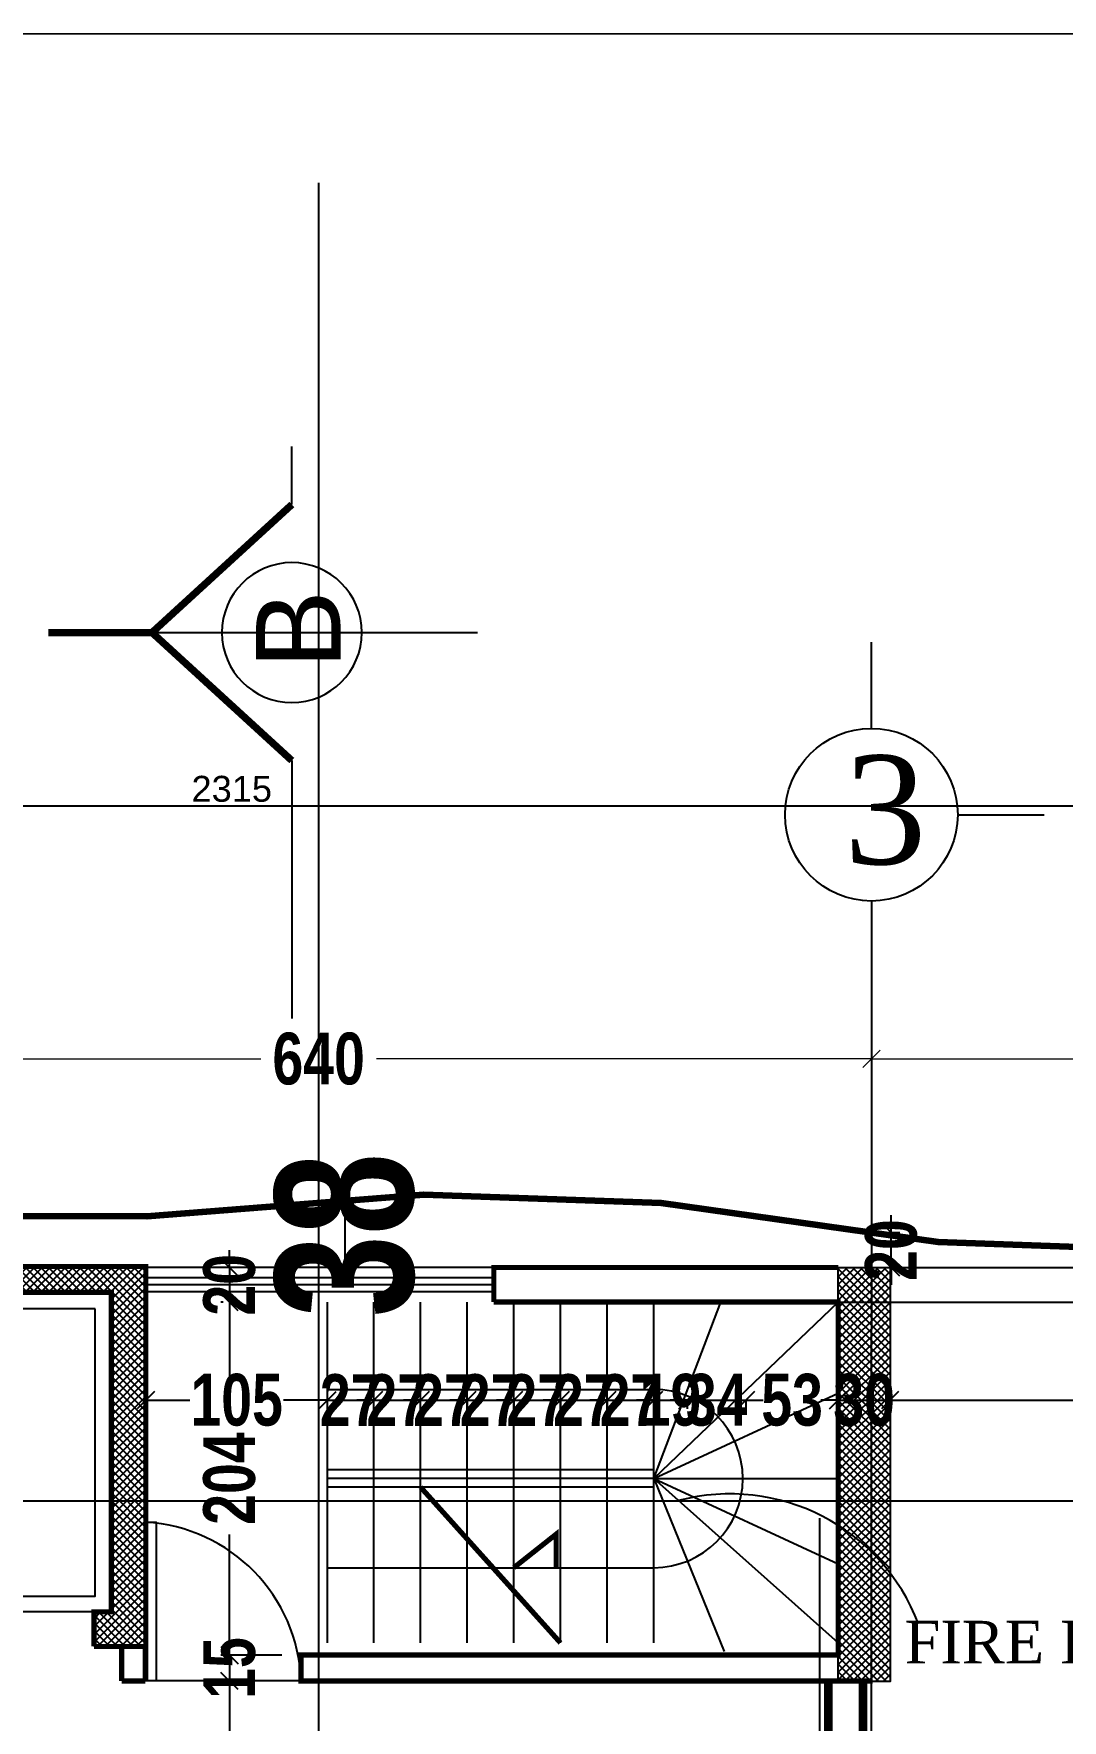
# Model space of a CAD drawing. Extents: x 285329 to 658348, y -83126 to -16980.
# Drawn here: x 328074 to 328670, y -39585 to -38609 of the extents above; entities that cross this region are included whole.
import ezdxf

# ---------------------------------------------------------------- set-up
doc = ezdxf.new("R2010")
doc.units = 0
doc.layers.get('0').update_dxf_attribs({"linetype": 'CONTINUOUS'})
doc.layers.get('DEFPOINTS').update_dxf_attribs({"color": 9, "linetype": 'CONTINUOUS'})
for name, color, linetype in [('AXIS', 1, 'CONTINUOUS'), ('COLUMN', 5, 'CONTINUOUS'), ('DIM', 3, 'CONTINUOUS'), ('FURNITURE', 4, 'CONTINUOUS'), ('HATCH', 8, 'CONTINUOUS'), ('TEXT', 3, 'CONTINUOUS'), ('WALL', 7, 'CONTINUOUS'), ('WALL1', 2, 'CONTINUOUS')]:
    doc.layers.add(name, color=color, linetype=linetype)
doc.layers.add('excavation border', color=5, linetype='CONTINUOUS', lineweight=30)
doc.layers.add('VIS', color=8, linetype='CONTINUOUS', lineweight=18)
doc.styles.add('CITYBLUEPRINT', font='cityb___.ttf', dxfattribs={"width": 0.8})
doc.styles.get("Standard").update_dxf_attribs({"font": 'sanss___.ttf', "height": 15})
doc.styles.add('style2', font='romantic.ttf', dxfattribs={"height": 50})
doc.dimstyles.new('50', dxfattribs={"dimtxt": 30, "dimasz": 10, "dimexe": 5, "dimexo": 6, "dimgap": 5, "dimtad": 0, "dimdec": 0, "dimdsep": 46, "dimtxsty": 'CITYBLUEPRINT', "dimblk1": 'OBLIQUE', "dimblk2": 'OBLIQUE', "dimsah": 1, "dimcen": 0.05, "dimdle": 0.03, "dimclre": 22, "dimclrt": 7, "dimadec": 0, "dimazin": 0, "dimtfac": 1, "dimtdec": 0, "dimtix": 1, "dimtmove": 0, "dimatfit": 3, "dimldrblk": 'OBLIQUE', "dimfxl": 1, "dimtolj": 1, "dimtzin": 0, "dimarcsym": 0})
doc.dimstyles.new('STANDARD$0', dxfattribs={"dimscale": 0, "dimtxt": 50, "dimasz": 8, "dimexe": 15, "dimexo": 0.0625, "dimgap": 2, "dimtad": 1, "dimdec": 0, "dimzin": 0, "dimdsep": 46, "dimtxsty": 'Standard', "dimblk1": 'ARCHTICK', "dimblk2": 'ARCHTICK', "dimsah": 1, "dimcen": 0.09, "dimdle": 15, "dimclrd": 3, "dimclre": 3, "dimclrt": 3, "dimazin": 0, "dimtfac": 1, "dimtdec": 0, "dimtofl": 0, "dimtmove": 1, "dimatfit": 3, "dimldrblk": 'ARCHTICK', "dimfxl": 1.0455, "dimfxlon": 1, "dimtolj": 1, "dimtzin": 0, "dimarcsym": 0})

# ---------------------------------------------------------------- blocks, each defined once
blk = doc.blocks.new('ST')
at = {"layer": 'WALL', "linetype": 'Continuous'}
for p, q in [((289093.86, -12839.65), (289282.86, -12839.65)), ((289093.86, -12942.85), (289282.86, -12942.85))]:
    blk.add_line(p, q, dxfattribs=at)
at = {"layer": 'WALL', "linetype": 'Continuous', "const_width": 3}
for points in [[(289147.86, -12896.25), (289228.86, -12986.4)], [(289201.86, -12942.85), (289226.39, -12923.44), (289226.39, -12942.85)]]:
    blk.add_lwpolyline(points, dxfattribs=at)
at = {"layer": 'WALL', "linetype": 'Continuous'}
blk.add_arc((289282.86, -12891.25), 51.6, 270, 90, dxfattribs=at)
blk = doc.blocks.new('sec')
at = {"layer": 'WALL'}
for p, q in [((0, 105.9), (0, 319.4)), ((0, 105.9), (-115.7, 0)), ((-115.7, 0), (153.7, 0)), ((0, -105.9), (0, -153.8))]:
    blk.add_line(p, q, dxfattribs=at)
at = {"layer": 'WALL', "const_width": 6}
for points in [[(0, 105.9), (-115.7, 0), (-201.5, 0)], [(0, -105.9), (-115.7, 0)]]:
    blk.add_lwpolyline(points, dxfattribs=at)
at = {"layer": 'WALL'}
blk.add_circle((0, 0), 57.9, dxfattribs=at)
blk = doc.blocks.new('_Oblique')
at = {"color": 0, "lineweight": -2}
blk.add_line((-0.5, -0.5), (0.5, 0.5), dxfattribs=at)
blk = doc.blocks.new('*D2203')
at = {"layer": 'DEFPOINTS', "color": 0, "linetype": 'Continuous', "lineweight": 5, "transparency": 16777216}
for p in [(328671.29, -10833.2), (328671.29, -10833.2), (328030.97, -10845.64)]:
    blk.add_point(p, dxfattribs=at)
at = {"layer": 'VIS', "color": 22, "linetype": 'Continuous', "lineweight": -2, "transparency": 16777216}
for p, q in [((328030.97, -10839.64), (328030.97, -10828.2)), ((328671.29, -10827.2), (328671.29, -10828.2))]:
    blk.add_line(p, q, dxfattribs=at)
at = {"layer": 'VIS', "color": 24, "linetype": 'Continuous', "lineweight": -2, "transparency": 16777216}
for p, q in [((328030.94, -10833.2), (328317.63, -10833.2)), ((328671.32, -10833.2), (328384.62, -10833.2))]:
    blk.add_line(p, q, dxfattribs=at)
at = {"layer": 'VIS', "color": 24, "linetype": 'Continuous', "lineweight": -2, "transparency": 16777216, "xscale": 10, "yscale": 10, "zscale": 10, "rotation": 180}
blk.add_blockref('_Oblique', (328030.97, -10833.2), dxfattribs=at)
at = {"layer": 'VIS', "color": 24, "linetype": 'Continuous', "lineweight": -2, "transparency": 16777216, "xscale": 10, "yscale": 10, "zscale": 10}
blk.add_blockref('_Oblique', (328671.29, -10833.2), dxfattribs=at)
at = {"layer": 'VIS', "color": 30, "linetype": 'Continuous', "lineweight": 5, "transparency": 16777216, "insert": (328351.13, -10833.2), "char_height": 30, "attachment_point": 5, "style": 'CITYBLUEPRINT'}
blk.add_mtext('\\A1;640', dxfattribs=at)
blk = doc.blocks.new('*D2204')
at = {"layer": 'DEFPOINTS', "color": 0, "linetype": 'Continuous', "lineweight": 5, "transparency": 16777216}
for p in [(328671.29, -10833.2), (329123.76, -10833.2), (329123.76, -10833.2)]:
    blk.add_point(p, dxfattribs=at)
at = {"layer": 'VIS', "color": 22, "linetype": 'Continuous', "lineweight": -2, "transparency": 16777216}
for p, q in [((328671.29, -10827.2), (328671.29, -10828.2)), ((329123.76, -10827.2), (329123.76, -10828.2))]:
    blk.add_line(p, q, dxfattribs=at)
at = {"layer": 'VIS', "color": 24, "linetype": 'Continuous', "lineweight": -2, "transparency": 16777216}
for p, q in [((328671.26, -10833.2), (328866.66, -10833.2)), ((329123.79, -10833.2), (328928.39, -10833.2))]:
    blk.add_line(p, q, dxfattribs=at)
at = {"layer": 'VIS', "color": 24, "linetype": 'Continuous', "lineweight": -2, "transparency": 16777216, "xscale": 10, "yscale": 10, "zscale": 10, "rotation": 180}
blk.add_blockref('_Oblique', (328671.29, -10833.2), dxfattribs=at)
at = {"layer": 'VIS', "color": 24, "linetype": 'Continuous', "lineweight": -2, "transparency": 16777216, "xscale": 10, "yscale": 10, "zscale": 10}
blk.add_blockref('_Oblique', (329123.76, -10833.2), dxfattribs=at)
at = {"layer": 'VIS', "color": 30, "linetype": 'Continuous', "lineweight": 5, "transparency": 16777216, "insert": (328897.52, -10833.2), "char_height": 30, "attachment_point": 5, "style": 'CITYBLUEPRINT'}
blk.add_mtext('\\A1;452', dxfattribs=at)
blk = doc.blocks.new('*D2866')
at = {"layer": 'DEFPOINTS', "color": 0, "linetype": 'Continuous', "lineweight": 5, "transparency": 16777216}
for p in [(328189.8, -39323.25), (328187.38, -39343.25), (328189.8, -39343.25)]:
    blk.add_point(p, dxfattribs=at)
at = {"layer": 'VIS', "color": 0, "linetype": 'Continuous', "lineweight": -2, "transparency": 16777216}
for p, q in [((328187.38, -39323.25), (328187.38, -39313.25)), ((328187.38, -39323.25), (328187.38, -39343.25)), ((328187.38, -39343.25), (328187.38, -39353.25))]:
    blk.add_line(p, q, dxfattribs=at)
at = {"layer": 'VIS', "color": 22, "linetype": 'Continuous', "lineweight": -2, "transparency": 16777216}
for p, q in [((328183.8, -39323.25), (328182.38, -39323.25)), ((328183.8, -39343.25), (328182.38, -39343.25))]:
    blk.add_line(p, q, dxfattribs=at)
at = {"layer": 'VIS', "color": 0, "linetype": 'Continuous', "lineweight": -2, "transparency": 16777216, "xscale": 10, "yscale": 10, "zscale": 10}
for p, rotation in [((328187.38, -39323.25), 270), ((328187.38, -39343.25), 90)]:
    blk.add_blockref('_Oblique', p, dxfattribs=dict(at, rotation=rotation))
at = {"layer": 'VIS', "color": 7, "linetype": 'Continuous', "lineweight": 5, "transparency": 16777216, "insert": (328187.38, -39333.25), "char_height": 30, "attachment_point": 5, "rotation": 90, "style": 'CITYBLUEPRINT'}
blk.add_mtext('\\A1;20', dxfattribs=at)
blk = doc.blocks.new('*D2867')
at = {"layer": 'DEFPOINTS', "color": 0, "linetype": 'Continuous', "lineweight": 5, "transparency": 16777216}
for p in [(328189.8, -39343.25), (328187.38, -39547.68), (328223.65, -39547.68)]:
    blk.add_point(p, dxfattribs=at)
at = {"layer": 'VIS', "color": 22, "linetype": 'Continuous', "lineweight": -2, "transparency": 16777216}
for p, q in [((328183.8, -39343.25), (328182.38, -39343.25)), ((328217.65, -39547.68), (328182.38, -39547.68))]:
    blk.add_line(p, q, dxfattribs=at)
at = {"layer": 'VIS', "color": 0, "linetype": 'Continuous', "lineweight": -2, "transparency": 16777216}
for p, q in [((328187.38, -39343.22), (328187.38, -39413.02)), ((328187.38, -39547.71), (328187.38, -39477.9))]:
    blk.add_line(p, q, dxfattribs=at)
at = {"layer": 'VIS', "color": 0, "linetype": 'Continuous', "lineweight": -2, "transparency": 16777216, "xscale": 10, "yscale": 10, "zscale": 10}
for p, rotation in [((328187.38, -39343.25), 90), ((328187.38, -39547.68), 270)]:
    blk.add_blockref('_Oblique', p, dxfattribs=dict(at, rotation=rotation))
at = {"layer": 'VIS', "color": 7, "linetype": 'Continuous', "lineweight": 5, "transparency": 16777216, "insert": (328187.38, -39445.46), "char_height": 30, "attachment_point": 5, "rotation": 90, "style": 'CITYBLUEPRINT'}
blk.add_mtext('\\A1;204', dxfattribs=at)
blk = doc.blocks.new('*D2868')
at = {"layer": 'DEFPOINTS', "color": 0, "linetype": 'Continuous', "lineweight": 5, "transparency": 16777216}
for p in [(328223.65, -39547.68), (328187.38, -39562.68), (328223.13, -39562.68)]:
    blk.add_point(p, dxfattribs=at)
at = {"layer": 'VIS', "color": 0, "linetype": 'Continuous', "lineweight": -2, "transparency": 16777216}
for p, q in [((328187.38, -39547.68), (328187.38, -39537.68)), ((328187.38, -39547.68), (328187.38, -39562.68)), ((328187.38, -39562.68), (328187.38, -39572.68))]:
    blk.add_line(p, q, dxfattribs=at)
at = {"layer": 'VIS', "color": 22, "linetype": 'Continuous', "lineweight": -2, "transparency": 16777216}
for p, q in [((328217.65, -39547.68), (328182.38, -39547.68)), ((328217.13, -39562.68), (328182.38, -39562.68))]:
    blk.add_line(p, q, dxfattribs=at)
at = {"layer": 'VIS', "color": 0, "linetype": 'Continuous', "lineweight": -2, "transparency": 16777216, "xscale": 10, "yscale": 10, "zscale": 10}
for p, rotation in [((328187.38, -39547.68), 270), ((328187.38, -39562.68), 90)]:
    blk.add_blockref('_Oblique', p, dxfattribs=dict(at, rotation=rotation))
at = {"layer": 'VIS', "color": 7, "linetype": 'Continuous', "lineweight": 5, "transparency": 16777216, "insert": (328187.38, -39555.18), "char_height": 30, "attachment_point": 5, "rotation": 90, "style": 'CITYBLUEPRINT'}
blk.add_mtext('\\A1;15', dxfattribs=at)
blk = doc.blocks.new('*D2869')
at = {"layer": 'DEFPOINTS', "color": 0, "linetype": 'Continuous', "lineweight": 5, "transparency": 16777216}
for p in [(328223.13, -39562.68), (328187.38, -42242.74), (328194.19, -42242.74)]:
    blk.add_point(p, dxfattribs=at)
at = {"layer": 'VIS', "color": 22, "linetype": 'Continuous', "lineweight": -2, "transparency": 16777216}
for p, q in [((328217.13, -39562.68), (328182.38, -39562.68)), ((328188.19, -42242.74), (328182.38, -42242.74))]:
    blk.add_line(p, q, dxfattribs=at)
at = {"layer": 'VIS', "color": 0, "linetype": 'Continuous', "lineweight": -2, "transparency": 16777216}
for p, q in [((328187.38, -39562.65), (328187.38, -40859.69)), ((328187.38, -42242.77), (328187.38, -40945.73))]:
    blk.add_line(p, q, dxfattribs=at)
at = {"layer": 'VIS', "color": 0, "linetype": 'Continuous', "lineweight": -2, "transparency": 16777216, "xscale": 10, "yscale": 10, "zscale": 10}
for p, rotation in [((328187.38, -39562.68), 90), ((328187.38, -42242.74), 270)]:
    blk.add_blockref('_Oblique', p, dxfattribs=dict(at, rotation=rotation))
at = {"layer": 'VIS', "color": 7, "linetype": 'Continuous', "lineweight": 5, "transparency": 16777216, "insert": (328187.38, -40902.71), "char_height": 30, "attachment_point": 5, "rotation": 90, "style": 'CITYBLUEPRINT'}
blk.add_mtext('\\A1;2680', dxfattribs=at)
blk = doc.blocks.new('*D2904')
at = {"layer": 'DEFPOINTS', "color": 0, "linetype": 'Continuous', "lineweight": 5, "transparency": 16777216}
for p in [(328138.97, -39400.59), (328244.09, -39400), (328244.09, -39400.08)]:
    blk.add_point(p, dxfattribs=at)
at = {"layer": 'VIS', "color": 0, "linetype": 'Continuous', "lineweight": -2, "transparency": 16777216}
for p, q in [((328138.94, -39400), (328164.38, -39400)), ((328244.12, -39400), (328218.68, -39400))]:
    blk.add_line(p, q, dxfattribs=at)
at = {"layer": 'VIS', "color": 22, "linetype": 'Continuous', "lineweight": -2, "transparency": 16777216}
for p, q in [((328138.97, -39394.59), (328138.97, -39395)), ((328244.09, -39394.08), (328244.09, -39395))]:
    blk.add_line(p, q, dxfattribs=at)
at = {"layer": 'VIS', "color": 0, "linetype": 'Continuous', "lineweight": -2, "transparency": 16777216, "xscale": 10, "yscale": 10, "zscale": 10, "rotation": 180}
blk.add_blockref('_Oblique', (328138.97, -39400), dxfattribs=at)
at = {"layer": 'VIS', "color": 0, "linetype": 'Continuous', "lineweight": -2, "transparency": 16777216, "xscale": 10, "yscale": 10, "zscale": 10}
blk.add_blockref('_Oblique', (328244.09, -39400), dxfattribs=at)
at = {"layer": 'VIS', "color": 7, "linetype": 'Continuous', "lineweight": 5, "transparency": 16777216, "insert": (328191.53, -39400), "char_height": 30, "attachment_point": 5, "style": 'CITYBLUEPRINT'}
blk.add_mtext('\\A1;105', dxfattribs=at)
blk = doc.blocks.new('*D2905')
at = {"layer": 'DEFPOINTS', "color": 0, "linetype": 'Continuous', "lineweight": 5, "transparency": 16777216}
for p in [(328244.09, -39400.08), (328271.09, -39400), (328271.09, -39400.08)]:
    blk.add_point(p, dxfattribs=at)
at = {"layer": 'VIS', "color": 0, "linetype": 'Continuous', "lineweight": -2, "transparency": 16777216}
for p, q in [((328244.09, -39400), (328234.09, -39400)), ((328244.09, -39400), (328271.09, -39400)), ((328271.09, -39400), (328281.09, -39400))]:
    blk.add_line(p, q, dxfattribs=at)
at = {"layer": 'VIS', "color": 22, "linetype": 'Continuous', "lineweight": -2, "transparency": 16777216}
for p, q in [((328244.09, -39394.08), (328244.09, -39395)), ((328271.09, -39394.08), (328271.09, -39395))]:
    blk.add_line(p, q, dxfattribs=at)
at = {"layer": 'VIS', "color": 0, "linetype": 'Continuous', "lineweight": -2, "transparency": 16777216, "xscale": 10, "yscale": 10, "zscale": 10}
blk.add_blockref('_Oblique', (328244.09, -39400), dxfattribs=at)
at = {"layer": 'VIS', "color": 0, "linetype": 'Continuous', "lineweight": -2, "transparency": 16777216, "xscale": 10, "yscale": 10, "zscale": 10, "rotation": 180}
blk.add_blockref('_Oblique', (328271.09, -39400), dxfattribs=at)
at = {"layer": 'VIS', "color": 7, "linetype": 'Continuous', "lineweight": 5, "transparency": 16777216, "insert": (328257.59, -39400), "char_height": 30, "attachment_point": 5, "style": 'CITYBLUEPRINT'}
blk.add_mtext('\\A1;27', dxfattribs=at)
blk = doc.blocks.new('*D2906')
at = {"layer": 'DEFPOINTS', "color": 0, "linetype": 'Continuous', "lineweight": 5, "transparency": 16777216}
for p in [(328271.09, -39400.08), (328298.09, -39400), (328298.09, -39400.08)]:
    blk.add_point(p, dxfattribs=at)
at = {"layer": 'VIS', "color": 0, "linetype": 'Continuous', "lineweight": -2, "transparency": 16777216}
for p, q in [((328271.09, -39400), (328261.09, -39400)), ((328271.09, -39400), (328298.09, -39400)), ((328298.09, -39400), (328308.09, -39400))]:
    blk.add_line(p, q, dxfattribs=at)
at = {"layer": 'VIS', "color": 22, "linetype": 'Continuous', "lineweight": -2, "transparency": 16777216}
for p, q in [((328271.09, -39394.08), (328271.09, -39395)), ((328298.09, -39394.08), (328298.09, -39395))]:
    blk.add_line(p, q, dxfattribs=at)
at = {"layer": 'VIS', "color": 0, "linetype": 'Continuous', "lineweight": -2, "transparency": 16777216, "xscale": 10, "yscale": 10, "zscale": 10}
blk.add_blockref('_Oblique', (328271.09, -39400), dxfattribs=at)
at = {"layer": 'VIS', "color": 0, "linetype": 'Continuous', "lineweight": -2, "transparency": 16777216, "xscale": 10, "yscale": 10, "zscale": 10, "rotation": 180}
blk.add_blockref('_Oblique', (328298.09, -39400), dxfattribs=at)
at = {"layer": 'VIS', "color": 7, "linetype": 'Continuous', "lineweight": 5, "transparency": 16777216, "insert": (328284.59, -39400), "char_height": 30, "attachment_point": 5, "style": 'CITYBLUEPRINT'}
blk.add_mtext('\\A1;27', dxfattribs=at)
blk = doc.blocks.new('*D2907')
at = {"layer": 'DEFPOINTS', "color": 0, "linetype": 'Continuous', "lineweight": 5, "transparency": 16777216}
for p in [(328298.09, -39400.08), (328325.09, -39393.86), (328325.09, -39400)]:
    blk.add_point(p, dxfattribs=at)
at = {"layer": 'VIS', "color": 0, "linetype": 'Continuous', "lineweight": -2, "transparency": 16777216}
for p, q in [((328298.09, -39400), (328288.09, -39400)), ((328298.09, -39400), (328325.09, -39400)), ((328325.09, -39400), (328335.09, -39400))]:
    blk.add_line(p, q, dxfattribs=at)
at = {"layer": 'VIS', "color": 22, "linetype": 'Continuous', "lineweight": -2, "transparency": 16777216}
for p, q in [((328298.09, -39394.08), (328298.09, -39395)), ((328325.09, -39399.86), (328325.09, -39405))]:
    blk.add_line(p, q, dxfattribs=at)
at = {"layer": 'VIS', "color": 0, "linetype": 'Continuous', "lineweight": -2, "transparency": 16777216, "xscale": 10, "yscale": 10, "zscale": 10}
blk.add_blockref('_Oblique', (328298.09, -39400), dxfattribs=at)
at = {"layer": 'VIS', "color": 0, "linetype": 'Continuous', "lineweight": -2, "transparency": 16777216, "xscale": 10, "yscale": 10, "zscale": 10, "rotation": 180}
blk.add_blockref('_Oblique', (328325.09, -39400), dxfattribs=at)
at = {"layer": 'VIS', "color": 7, "linetype": 'Continuous', "lineweight": 5, "transparency": 16777216, "insert": (328311.59, -39400), "char_height": 30, "attachment_point": 5, "style": 'CITYBLUEPRINT'}
blk.add_mtext('\\A1;27', dxfattribs=at)
blk = doc.blocks.new('*D2908')
at = {"layer": 'DEFPOINTS', "color": 0, "linetype": 'Continuous', "lineweight": 5, "transparency": 16777216}
for p in [(328325.09, -39393.86), (328352.09, -39393.86), (328352.09, -39400)]:
    blk.add_point(p, dxfattribs=at)
at = {"layer": 'VIS', "color": 0, "linetype": 'Continuous', "lineweight": -2, "transparency": 16777216}
for p, q in [((328325.09, -39400), (328315.09, -39400)), ((328325.09, -39400), (328352.09, -39400)), ((328352.09, -39400), (328362.09, -39400))]:
    blk.add_line(p, q, dxfattribs=at)
at = {"layer": 'VIS', "color": 22, "linetype": 'Continuous', "lineweight": -2, "transparency": 16777216}
for p, q in [((328325.09, -39399.86), (328325.09, -39405)), ((328352.09, -39399.86), (328352.09, -39405))]:
    blk.add_line(p, q, dxfattribs=at)
at = {"layer": 'VIS', "color": 0, "linetype": 'Continuous', "lineweight": -2, "transparency": 16777216, "xscale": 10, "yscale": 10, "zscale": 10}
blk.add_blockref('_Oblique', (328325.09, -39400), dxfattribs=at)
at = {"layer": 'VIS', "color": 0, "linetype": 'Continuous', "lineweight": -2, "transparency": 16777216, "xscale": 10, "yscale": 10, "zscale": 10, "rotation": 180}
blk.add_blockref('_Oblique', (328352.09, -39400), dxfattribs=at)
at = {"layer": 'VIS', "color": 7, "linetype": 'Continuous', "lineweight": 5, "transparency": 16777216, "insert": (328338.59, -39400), "char_height": 30, "attachment_point": 5, "style": 'CITYBLUEPRINT'}
blk.add_mtext('\\A1;27', dxfattribs=at)
blk = doc.blocks.new('*D2909')
at = {"layer": 'DEFPOINTS', "color": 0, "linetype": 'Continuous', "lineweight": 5, "transparency": 16777216}
for p in [(328352.09, -39393.86), (328379.09, -39393.86), (328379.09, -39400)]:
    blk.add_point(p, dxfattribs=at)
at = {"layer": 'VIS', "color": 0, "linetype": 'Continuous', "lineweight": -2, "transparency": 16777216}
for p, q in [((328352.09, -39400), (328342.09, -39400)), ((328352.09, -39400), (328379.09, -39400)), ((328379.09, -39400), (328389.09, -39400))]:
    blk.add_line(p, q, dxfattribs=at)
at = {"layer": 'VIS', "color": 22, "linetype": 'Continuous', "lineweight": -2, "transparency": 16777216}
for p, q in [((328352.09, -39399.86), (328352.09, -39405)), ((328379.09, -39399.86), (328379.09, -39405))]:
    blk.add_line(p, q, dxfattribs=at)
at = {"layer": 'VIS', "color": 0, "linetype": 'Continuous', "lineweight": -2, "transparency": 16777216, "xscale": 10, "yscale": 10, "zscale": 10}
blk.add_blockref('_Oblique', (328352.09, -39400), dxfattribs=at)
at = {"layer": 'VIS', "color": 0, "linetype": 'Continuous', "lineweight": -2, "transparency": 16777216, "xscale": 10, "yscale": 10, "zscale": 10, "rotation": 180}
blk.add_blockref('_Oblique', (328379.09, -39400), dxfattribs=at)
at = {"layer": 'VIS', "color": 7, "linetype": 'Continuous', "lineweight": 5, "transparency": 16777216, "insert": (328365.59, -39400), "char_height": 30, "attachment_point": 5, "style": 'CITYBLUEPRINT'}
blk.add_mtext('\\A1;27', dxfattribs=at)
blk = doc.blocks.new('*D2910')
at = {"layer": 'DEFPOINTS', "color": 0, "linetype": 'Continuous', "lineweight": 5, "transparency": 16777216}
for p in [(328379.09, -39393.86), (328406.09, -39393.86), (328406.09, -39400)]:
    blk.add_point(p, dxfattribs=at)
at = {"layer": 'VIS', "color": 0, "linetype": 'Continuous', "lineweight": -2, "transparency": 16777216}
for p, q in [((328379.09, -39400), (328369.09, -39400)), ((328379.09, -39400), (328406.09, -39400)), ((328406.09, -39400), (328416.09, -39400))]:
    blk.add_line(p, q, dxfattribs=at)
at = {"layer": 'VIS', "color": 22, "linetype": 'Continuous', "lineweight": -2, "transparency": 16777216}
for p, q in [((328379.09, -39399.86), (328379.09, -39405)), ((328406.09, -39399.86), (328406.09, -39405))]:
    blk.add_line(p, q, dxfattribs=at)
at = {"layer": 'VIS', "color": 0, "linetype": 'Continuous', "lineweight": -2, "transparency": 16777216, "xscale": 10, "yscale": 10, "zscale": 10}
blk.add_blockref('_Oblique', (328379.09, -39400), dxfattribs=at)
at = {"layer": 'VIS', "color": 0, "linetype": 'Continuous', "lineweight": -2, "transparency": 16777216, "xscale": 10, "yscale": 10, "zscale": 10, "rotation": 180}
blk.add_blockref('_Oblique', (328406.09, -39400), dxfattribs=at)
at = {"layer": 'VIS', "color": 7, "linetype": 'Continuous', "lineweight": 5, "transparency": 16777216, "insert": (328392.59, -39400), "char_height": 30, "attachment_point": 5, "style": 'CITYBLUEPRINT'}
blk.add_mtext('\\A1;27', dxfattribs=at)
blk = doc.blocks.new('*D2911')
at = {"layer": 'DEFPOINTS', "color": 0, "linetype": 'Continuous', "lineweight": 5, "transparency": 16777216}
for p in [(328406.09, -39393.86), (328433.09, -39393.86), (328433.09, -39400)]:
    blk.add_point(p, dxfattribs=at)
at = {"layer": 'VIS', "color": 0, "linetype": 'Continuous', "lineweight": -2, "transparency": 16777216}
for p, q in [((328406.09, -39400), (328396.09, -39400)), ((328406.09, -39400), (328433.09, -39400)), ((328433.09, -39400), (328443.09, -39400))]:
    blk.add_line(p, q, dxfattribs=at)
at = {"layer": 'VIS', "color": 22, "linetype": 'Continuous', "lineweight": -2, "transparency": 16777216}
for p, q in [((328406.09, -39399.86), (328406.09, -39405)), ((328433.09, -39399.86), (328433.09, -39405))]:
    blk.add_line(p, q, dxfattribs=at)
at = {"layer": 'VIS', "color": 0, "linetype": 'Continuous', "lineweight": -2, "transparency": 16777216, "xscale": 10, "yscale": 10, "zscale": 10}
blk.add_blockref('_Oblique', (328406.09, -39400), dxfattribs=at)
at = {"layer": 'VIS', "color": 0, "linetype": 'Continuous', "lineweight": -2, "transparency": 16777216, "xscale": 10, "yscale": 10, "zscale": 10, "rotation": 180}
blk.add_blockref('_Oblique', (328433.09, -39400), dxfattribs=at)
at = {"layer": 'VIS', "color": 7, "linetype": 'Continuous', "lineweight": 5, "transparency": 16777216, "insert": (328419.59, -39400), "char_height": 30, "attachment_point": 5, "style": 'CITYBLUEPRINT'}
blk.add_mtext('\\A1;27', dxfattribs=at)
blk = doc.blocks.new('*D2912')
at = {"layer": 'DEFPOINTS', "color": 0, "linetype": 'Continuous', "lineweight": 5, "transparency": 16777216}
for p in [(328433.09, -39393.86), (328452.55, -39394.35), (328452.55, -39400)]:
    blk.add_point(p, dxfattribs=at)
at = {"layer": 'VIS', "color": 0, "linetype": 'Continuous', "lineweight": -2, "transparency": 16777216}
for p, q in [((328433.09, -39400), (328423.09, -39400)), ((328433.09, -39400), (328452.55, -39400)), ((328452.55, -39400), (328462.55, -39400))]:
    blk.add_line(p, q, dxfattribs=at)
at = {"layer": 'VIS', "color": 22, "linetype": 'Continuous', "lineweight": -2, "transparency": 16777216}
for p, q in [((328433.09, -39399.86), (328433.09, -39405)), ((328452.55, -39400.35), (328452.55, -39405))]:
    blk.add_line(p, q, dxfattribs=at)
at = {"layer": 'VIS', "color": 0, "linetype": 'Continuous', "lineweight": -2, "transparency": 16777216, "xscale": 10, "yscale": 10, "zscale": 10}
blk.add_blockref('_Oblique', (328433.09, -39400), dxfattribs=at)
at = {"layer": 'VIS', "color": 0, "linetype": 'Continuous', "lineweight": -2, "transparency": 16777216, "xscale": 10, "yscale": 10, "zscale": 10, "rotation": 180}
blk.add_blockref('_Oblique', (328452.55, -39400), dxfattribs=at)
at = {"layer": 'VIS', "color": 7, "linetype": 'Continuous', "lineweight": 5, "transparency": 16777216, "insert": (328442.82, -39400), "char_height": 30, "attachment_point": 5, "style": 'CITYBLUEPRINT'}
blk.add_mtext('\\A1;19', dxfattribs=at)
blk = doc.blocks.new('*D2913')
at = {"layer": 'DEFPOINTS', "color": 0, "linetype": 'Continuous', "lineweight": 5, "transparency": 16777216}
for p in [(328452.55, -39394.35), (328486.52, -39394.35), (328486.52, -39400)]:
    blk.add_point(p, dxfattribs=at)
at = {"layer": 'VIS', "color": 0, "linetype": 'Continuous', "lineweight": -2, "transparency": 16777216}
for p, q in [((328452.55, -39400), (328442.55, -39400)), ((328452.55, -39400), (328486.52, -39400)), ((328486.52, -39400), (328496.52, -39400))]:
    blk.add_line(p, q, dxfattribs=at)
at = {"layer": 'VIS', "color": 22, "linetype": 'Continuous', "lineweight": -2, "transparency": 16777216}
for p, q in [((328452.55, -39400.35), (328452.55, -39405)), ((328486.52, -39400.35), (328486.52, -39405))]:
    blk.add_line(p, q, dxfattribs=at)
at = {"layer": 'VIS', "color": 0, "linetype": 'Continuous', "lineweight": -2, "transparency": 16777216, "xscale": 10, "yscale": 10, "zscale": 10}
blk.add_blockref('_Oblique', (328452.55, -39400), dxfattribs=at)
at = {"layer": 'VIS', "color": 0, "linetype": 'Continuous', "lineweight": -2, "transparency": 16777216, "xscale": 10, "yscale": 10, "zscale": 10, "rotation": 180}
blk.add_blockref('_Oblique', (328486.52, -39400), dxfattribs=at)
at = {"layer": 'VIS', "color": 7, "linetype": 'Continuous', "lineweight": 5, "transparency": 16777216, "insert": (328469.53, -39400), "char_height": 30, "attachment_point": 5, "style": 'CITYBLUEPRINT'}
blk.add_mtext('\\A1;34', dxfattribs=at)
blk = doc.blocks.new('*D2914')
at = {"layer": 'DEFPOINTS', "color": 0, "linetype": 'Continuous', "lineweight": 5, "transparency": 16777216}
for p in [(328486.52, -39394.35), (328539.95, -39394.35), (328539.95, -39400)]:
    blk.add_point(p, dxfattribs=at)
at = {"layer": 'VIS', "color": 0, "linetype": 'Continuous', "lineweight": -2, "transparency": 16777216}
for p, q in [((328486.49, -39400), (328492.11, -39400)), ((328539.98, -39400), (328534.36, -39400))]:
    blk.add_line(p, q, dxfattribs=at)
at = {"layer": 'VIS', "color": 22, "linetype": 'Continuous', "lineweight": -2, "transparency": 16777216}
for p, q in [((328486.52, -39400.35), (328486.52, -39405)), ((328539.95, -39400.35), (328539.95, -39405))]:
    blk.add_line(p, q, dxfattribs=at)
at = {"layer": 'VIS', "color": 0, "linetype": 'Continuous', "lineweight": -2, "transparency": 16777216, "xscale": 10, "yscale": 10, "zscale": 10, "rotation": 180}
blk.add_blockref('_Oblique', (328486.52, -39400), dxfattribs=at)
at = {"layer": 'VIS', "color": 0, "linetype": 'Continuous', "lineweight": -2, "transparency": 16777216, "xscale": 10, "yscale": 10, "zscale": 10}
blk.add_blockref('_Oblique', (328539.95, -39400), dxfattribs=at)
at = {"layer": 'VIS', "color": 7, "linetype": 'Continuous', "lineweight": 5, "transparency": 16777216, "insert": (328513.23, -39400), "char_height": 30, "attachment_point": 5, "style": 'CITYBLUEPRINT'}
blk.add_mtext('\\A1;53', dxfattribs=at)
blk = doc.blocks.new('*D2915')
at = {"layer": 'DEFPOINTS', "color": 0, "linetype": 'Continuous', "lineweight": 5, "transparency": 16777216}
for p in [(328539.95, -39394.35), (328569.95, -39394.35), (328569.95, -39400)]:
    blk.add_point(p, dxfattribs=at)
at = {"layer": 'VIS', "color": 0, "linetype": 'Continuous', "lineweight": -2, "transparency": 16777216}
for p, q in [((328539.95, -39400), (328529.95, -39400)), ((328539.95, -39400), (328569.95, -39400)), ((328569.95, -39400), (328579.95, -39400))]:
    blk.add_line(p, q, dxfattribs=at)
at = {"layer": 'VIS', "color": 22, "linetype": 'Continuous', "lineweight": -2, "transparency": 16777216}
for p, q in [((328539.95, -39400.35), (328539.95, -39405)), ((328569.95, -39400.35), (328569.95, -39405))]:
    blk.add_line(p, q, dxfattribs=at)
at = {"layer": 'VIS', "color": 0, "linetype": 'Continuous', "lineweight": -2, "transparency": 16777216, "xscale": 10, "yscale": 10, "zscale": 10}
blk.add_blockref('_Oblique', (328539.95, -39400), dxfattribs=at)
at = {"layer": 'VIS', "color": 0, "linetype": 'Continuous', "lineweight": -2, "transparency": 16777216, "xscale": 10, "yscale": 10, "zscale": 10, "rotation": 180}
blk.add_blockref('_Oblique', (328569.95, -39400), dxfattribs=at)
at = {"layer": 'VIS', "color": 7, "linetype": 'Continuous', "lineweight": 5, "transparency": 16777216, "insert": (328554.95, -39400), "char_height": 30, "attachment_point": 5, "style": 'CITYBLUEPRINT'}
blk.add_mtext('\\A1;30', dxfattribs=at)
blk = doc.blocks.new('*D2916')
at = {"layer": 'DEFPOINTS', "color": 0, "linetype": 'Continuous', "lineweight": 5, "transparency": 16777216}
for p in [(329346.93, -39343.25), (328569.95, -39394.35), (329346.93, -39400)]:
    blk.add_point(p, dxfattribs=at)
at = {"layer": 'VIS', "color": 22, "linetype": 'Continuous', "lineweight": -2, "transparency": 16777216}
for p, q in [((329346.93, -39349.25), (329346.93, -39405)), ((328569.95, -39400.35), (328569.95, -39405))]:
    blk.add_line(p, q, dxfattribs=at)
at = {"layer": 'VIS', "color": 0, "linetype": 'Continuous', "lineweight": -2, "transparency": 16777216}
for p, q in [((328569.92, -39400), (328929.68, -39400)), ((329346.96, -39400), (328987.2, -39400))]:
    blk.add_line(p, q, dxfattribs=at)
at = {"layer": 'VIS', "color": 0, "linetype": 'Continuous', "lineweight": -2, "transparency": 16777216, "xscale": 10, "yscale": 10, "zscale": 10, "rotation": 180}
blk.add_blockref('_Oblique', (328569.95, -39400), dxfattribs=at)
at = {"layer": 'VIS', "color": 0, "linetype": 'Continuous', "lineweight": -2, "transparency": 16777216, "xscale": 10, "yscale": 10, "zscale": 10}
blk.add_blockref('_Oblique', (329346.93, -39400), dxfattribs=at)
at = {"layer": 'VIS', "color": 7, "linetype": 'Continuous', "lineweight": 5, "transparency": 16777216, "insert": (328958.44, -39400), "char_height": 30, "attachment_point": 5, "style": 'CITYBLUEPRINT'}
blk.add_mtext('\\A1;777', dxfattribs=at)
blk = doc.blocks.new('huy')
at = {"layer": 'AXIS'}
h = blk.add_hatch(dxfattribs=at)
h.set_pattern_fill('ANSI37', color=256, style=0)
h.set_pattern_definition([(45, (-12919.7087, 458.9356), (-2.24506403, 2.24506403), []), (135, (-12919.7087, 458.9356), (-2.24506403, -2.24506403), [])])
h.paths.add_polyline_path([(322259.9, -40340.58), (322280.3, -40340.58), (322280.3, -40155.5), (322259.9, -40155.5)], flags=17)
h.paths.add_polyline_path([(322259.9, -40340.58), (322259.9, -40360.58), (322374.96, -40360.58), (322374.96, -40340.58)])
h.paths.add_polyline_path([(322259.9, -40140.5), (322259.9, -40155.5), (322500, -40155.5), (322500, -40340.58), (322490, -40340.58), (322490, -40360.58), (322520, -40360.58), (322520, -40140.5)])
at = {"layer": 'FURNITURE'}
blk.add_line((322490, -40340.58), (322374.96, -40340.58), dxfattribs=at)
at = {"layer": 'FURNITURE', "ltscale": 3}
for points in [[(322490.61, -40165), (322314.88, -40165), (322314.88, -40331.45), (322490.61, -40331.45)], [(322311.5, -40311.6), (322286.23, -40311.6), (322286.23, -40192.66), (322311.5, -40192.66)]]:
    blk.add_lwpolyline(points, close=True, dxfattribs=at)
at = {"layer": 'WALL', "ltscale": 3}
blk.add_line((322259.9, -40140.5), (322424.96, -40140.5), dxfattribs=at)
blk.add_line((322259.9, -40140.5), (322424.96, -40140.5), dxfattribs=at)
blk.add_line((322259.9, -40140.5), (322424.96, -40140.5), dxfattribs=at)
at = {"layer": 'WALL', "linetype": 'Continuous', "const_width": 3}
for points in [[(322374.96, -40360.58), (322259.9, -40360.58), (322259.9, -40140.5), (322484.96, -40140.5)], [(322259.9, -40140.5), (322424.96, -40140.5)], [(322259.9, -40140.5), (322424.96, -40140.5)], [(322484.96, -40140.5), (322520, -40140.5), (322520, -40360.58), (322490, -40360.58)], [(322490, -40340.58), (322500, -40340.58), (322500, -40155.5), (322280.3, -40155.5), (322280.3, -40340.58), (322374.96, -40340.58)], [(322374.96, -40340.58), (322374.96, -40360.58)], [(322490, -40340.58), (322490, -40360.58)], [(322500, -40340.58), (322490, -40340.58), (322490, -40360.58)]]:
    blk.add_lwpolyline(points, dxfattribs=at)
blk = doc.blocks.new('_ARCHTICK')
at = {"color": 0, "linetype": 'ByBlock', "const_width": 0.15}
blk.add_lwpolyline([(-0.5, -0.5), (0.5, 0.5)], dxfattribs=at)
blk = doc.blocks.new('*D2988')
at = {"layer": 'DEFPOINTS', "color": 0, "linetype": 'Continuous', "lineweight": 5, "transparency": 16777216}
for p in [(329346.22, -39055.82), (327031.22, -39157.59), (329346.22, -39157.59)]:
    blk.add_point(p, dxfattribs=at)
at = {"layer": 'WALL', "color": 3, "linetype": 'Continuous', "lineweight": -2, "transparency": 16777216}
for p, q in [((327031.22, -39056.87), (327031.22, -39040.82)), ((329346.22, -39056.87), (329346.22, -39040.82)), ((327016.22, -39055.82), (329361.22, -39055.82))]:
    blk.add_line(p, q, dxfattribs=at)
at = {"layer": 'WALL', "color": 3, "linetype": 'Continuous', "lineweight": -2, "transparency": 16777216, "xscale": 8, "yscale": 8, "zscale": 8, "rotation": 180}
blk.add_blockref('_ARCHTICK', (327031.22, -39055.82), dxfattribs=at)
at = {"layer": 'WALL', "color": 3, "linetype": 'Continuous', "lineweight": -2, "transparency": 16777216, "xscale": 8, "yscale": 8, "zscale": 8}
blk.add_blockref('_ARCHTICK', (329346.22, -39055.82), dxfattribs=at)
at = {"layer": 'WALL', "color": 3, "linetype": 'Continuous', "transparency": 16777216, "insert": (328188.72, -39046.09), "char_height": 15, "attachment_point": 5}
blk.add_mtext('\\A1;2315', dxfattribs=at)
blk = doc.blocks.new('*D3068')
at = {"layer": 'DEFPOINTS', "color": 0, "linetype": 'Continuous', "lineweight": 5, "transparency": 16777216}
for p in [(328559.15, -39302.95), (328570.63, -39302.95), (328559.14, -39323.25)]:
    blk.add_point(p, dxfattribs=at)
at = {"layer": 'VIS', "color": 0, "linetype": 'Continuous', "lineweight": -2, "transparency": 16777216}
for p, q in [((328570.63, -39302.95), (328570.63, -39292.95)), ((328570.63, -39323.25), (328570.63, -39302.95)), ((328570.63, -39323.25), (328570.63, -39333.25))]:
    blk.add_line(p, q, dxfattribs=at)
at = {"layer": 'VIS', "color": 22, "linetype": 'Continuous', "lineweight": -2, "transparency": 16777216}
for p, q in [((328565.15, -39302.95), (328575.63, -39302.95)), ((328565.14, -39323.25), (328575.63, -39323.25))]:
    blk.add_line(p, q, dxfattribs=at)
at = {"layer": 'VIS', "color": 0, "linetype": 'Continuous', "lineweight": -2, "transparency": 16777216, "xscale": 10, "yscale": 10, "zscale": 10}
for p, rotation in [((328570.63, -39302.95), 270), ((328570.63, -39323.25), 90)]:
    blk.add_blockref('_Oblique', p, dxfattribs=dict(at, rotation=rotation))
at = {"layer": 'VIS', "color": 7, "linetype": 'Continuous', "lineweight": 5, "transparency": 16777216, "insert": (328570.63, -39313.1), "char_height": 30, "attachment_point": 5, "rotation": 90, "style": 'CITYBLUEPRINT'}
blk.add_mtext('\\A1;20', dxfattribs=at)
blk = doc.blocks.new('*D3094')
at = {"layer": 'DEFPOINTS', "color": 0, "linetype": 'Continuous', "lineweight": 5, "transparency": 16777216}
for p in [(328239.13, -39285.68), (328254.36, -39285.68), (328239.13, -39323.25)]:
    blk.add_point(p, dxfattribs=at)
at = {"layer": 'VIS', "color": 0, "linetype": 'Continuous', "lineweight": -2, "transparency": 16777216}
for p, q in [((328254.36, -39285.68), (328254.36, -39275.68)), ((328254.36, -39323.25), (328254.36, -39285.68)), ((328254.36, -39323.25), (328254.36, -39333.25))]:
    blk.add_line(p, q, dxfattribs=at)
at = {"layer": 'VIS', "color": 22, "linetype": 'Continuous', "lineweight": -2, "transparency": 16777216}
for p, q in [((328245.13, -39285.68), (328259.36, -39285.68)), ((328245.13, -39323.25), (328259.36, -39323.25))]:
    blk.add_line(p, q, dxfattribs=at)
at = {"layer": 'VIS', "color": 0, "linetype": 'Continuous', "lineweight": -2, "transparency": 16777216, "xscale": 10, "yscale": 10, "zscale": 10}
for p, rotation in [((328254.36, -39285.68), 270), ((328254.36, -39323.25), 90)]:
    blk.add_blockref('_Oblique', p, dxfattribs=dict(at, rotation=rotation))
at = {"layer": 'VIS', "color": 7, "linetype": 'Continuous', "lineweight": 5, "transparency": 16777216, "insert": (328254.36, -39304.46), "char_height": 80, "attachment_point": 5, "rotation": 90, "style": 'CITYBLUEPRINT'}
blk.add_mtext('\\A1;38', dxfattribs=at)
blk = doc.blocks.new('cbcb')
at = {"layer": 'AXIS'}
for p, q in [((328671.27, -10641.78), (328671.27, -10591.78)), ((328721.27, -10691.78), (328771.27, -10691.78)), ((328671.27, -10741.78), (328670.74, -14326.06)), ((328671.27, -10741.78), (328671.27, -10791.78)), ((327244.25, -11089.2), (329571.96, -11089.2))]:
    blk.add_line(p, q, dxfattribs=at)
blk.add_circle((328671.27, -10691.78), 50, dxfattribs=at)
at = {"layer": 'TEXT', "insert": (328655.52, -10657.38), "char_height": 63, "width": 240.4607, "attachment_point": 1, "style": 'style2'}
blk.add_mtext('3', dxfattribs=at)
at = {"layer": 'VIS', "linetype": 'Continuous', "lineweight": 5}
for base, p1, p2, picture, middle in [((328671.29, -10833.2), (328030.97, -10845.64), (328671.29, -10833.2), '*D2203', (328351.13, -10833.2)), ((329123.76, -10833.2), (328671.29, -10833.2), (329123.76, -10833.2), '*D2204', (328897.52, -10833.2))]:
    dim = blk.add_linear_dim(base=base, p1=p1, p2=p2, dimstyle='50', override={"dimtmove": 1}, dxfattribs=at)
    dim.commit()
    dim.dimension.update_dxf_attribs({"geometry": picture, "text_midpoint": middle})

msp = doc.modelspace()

# ---------------------------------------------------------------- hatches: boundary and pattern name
at = {"layer": 'AXIS'}
h = msp.add_hatch(dxfattribs=at)
h.set_pattern_fill('ANSI37', color=256, style=0)
h.set_pattern_definition([(45, (48052.9508, -19165.5775), (-2.24506403, 2.24506403), []), (135, (48052.9508, -19165.5775), (-2.24506403, -2.24506403), [])])
h.paths.add_polyline_path([(328539.95, -39562.94), (328539.95, -39323.25), (328569.95, -39323.25), (328569.95, -39562.94)])

# ---------------------------------------------------------------- linework, layer by layer
at = {"layer": 'COLUMN', "linetype": 'Continuous', "lineweight": 5}
msp.add_lwpolyline([(330104.53, -38608.69), (330104.53, -43858.69), (326417.03, -43858.69), (326417.03, -38608.69)], close=True, dxfattribs=at)
at = {"layer": 'COLUMN'}
msp.add_lwpolyline([(328539.95, -39562.94), (328539.95, -39323.25), (328569.95, -39323.25), (328569.95, -39562.94)], close=True, dxfattribs=at)
at = {"layer": 'excavation border', "lineweight": 200}
msp.add_lwpolyline([(327967.59, -39293.06), (328139.53, -39293.56), (328299.96, -39280.86), (328437.34, -39285.84), (328597.75, -39308.37), (328765.68, -39314.38), (328905.34, -39317.26), (329043.19, -39325.75), (329127.05, -39375.1), (329185.89, -39414.52), (329248.03, -39484.24), (329357.04, -39572.5), (329354.54, -39682.05), (329352.78, -39770.81), (329386.63, -39915.32), (329421.89, -40073.33), (329484.34, -40344.8), (329510.94, -40473.96), (329556.21, -40652.01), (329622.9, -40874.63), (329634.6, -41042.37)], dxfattribs=at)
at = {"layer": 'FURNITURE', "ltscale": 3}
for p, q in [((328340.47, -39323.25), (328138.45, -39323.25)), ((328340.47, -39329.25), (328138.45, -39329.25)), ((328340.47, -39333.25), (328138.45, -39333.25)), ((328340.47, -39337.25), (328138.45, -39337.25)), ((328244.09, -39540.61), (328244.09, -39343.25)), ((328271.09, -39540.61), (328271.09, -39343.25)), ((328298.09, -39540.61), (328298.09, -39343.25)), ((328325.09, -39540.61), (328325.09, -39343.25)), ((328352.09, -39540.61), (328352.09, -39343.25)), ((328379.09, -39540.61), (328379.09, -39343.25)), ((328406.09, -39540.61), (328406.09, -39343.25)), ((328433.09, -39540.61), (328433.09, -39343.25)), ((328539.95, -39343.25), (328433.09, -39445.46)), ((328433.09, -39445.46), (328472.01, -39343.25)), ((328433.09, -39445.46), (328539.95, -39396.07)), ((328433.09, -39440.46), (328244.09, -39440.46)), ((328433.09, -39445.46), (328244.09, -39445.46)), ((328433.09, -39450.46), (328244.09, -39450.46)), ((328433.09, -39445.46), (328539.95, -39445.46)), ((328539.95, -39540.61), (328433.09, -39445.46)), ((328433.09, -39445.46), (328539.95, -39494.85)), ((328433.09, -39445.46), (328473.92, -39545.61)), ((328529.29, -42243.74), (328529.29, -39468.41))]:
    msp.add_line(p, q, dxfattribs=at)
at = {"layer": 'FURNITURE'}
for p, q in [((328138.84, -39562.68), (328138.84, -39542.68)), ((328138.84, -39562.68), (328138.84, -39542.68)), ((328228.84, -39562.68), (328142.03, -39562.68))]:
    msp.add_line(p, q, dxfattribs=at)
at = {"layer": 'FURNITURE', "flags": 128}
msp.add_lwpolyline([(328138.84, -39562.68), (328138.84, -39470.71), (328144.84, -39470.71), (328144.84, -39562.68), (328138.84, -39562.68)], dxfattribs=at)
at = {"layer": 'FURNITURE', "ltscale": 3}
msp.add_arc((328477.33, -39571.02), 116.67, 20.76827, 104.84192, dxfattribs=at)
at = {"layer": 'FURNITURE'}
msp.add_arc((328133.29, -39566.16), 95.6, 2.08654, 86.67709, dxfattribs=at)
at = {"layer": 'HATCH', "linetype": 'ByBlock', "ltscale": 3}
msp.add_line((328239.13, -42864.54), (328239.13, -38694.99), dxfattribs=at)
at = {"layer": 'VIS', "linetype": 'Continuous', "lineweight": 5}
msp.add_line((361056.47, -38608.69), (326417.03, -38608.69), dxfattribs=at)
at = {"layer": 'WALL', "linetype": 'Continuous'}
for p, q in [((328539.95, -39323.25), (329363.73, -39323.25)), ((328539.95, -39343.25), (329346.93, -39343.25)), ((328138.84, -39562.68), (328138.84, -39542.68)), ((328138.84, -39562.68), (328138.84, -39542.68))]:
    msp.add_line(p, q, dxfattribs=at)
at = {"layer": 'WALL', "ltscale": 3}
msp.add_line((328138.84, -39562.68), (328138.84, -39542.68), dxfattribs=at)
at = {"layer": 'WALL', "linetype": 'Continuous', "const_width": 3}
for points in [[(328539.95, -39323.25), (328340.47, -39323.25)], [(328340.47, -39343.25), (328340.47, -39323.25), (328360.47, -39323.25)], [(328340.47, -39343.25), (328539.95, -39343.25), (328539.95, -39547.68), (328228.84, -39547.68), (328228.84, -39562.68), (328559.95, -39562.68)], [(328138.65, -39542.68), (328124.97, -39542.68)], [(328124.97, -39542.68), (328124.97, -39562.68)], [(328138.65, -39542.68), (328138.65, -39562.68)], [(328138.84, -39542.68), (328138.84, -39562.68)], [(328138.65, -39562.68), (328124.97, -39562.68)]]:
    msp.add_lwpolyline(points, dxfattribs=at)
at = {"layer": 'WALL', "linetype": 'Continuous', "ltscale": 3, "const_width": 5}
for points in [[(328534.29, -39710.6), (328534.29, -39562.68)], [(328554.29, -39710.6), (328554.29, -39562.68)]]:
    msp.add_lwpolyline(points, dxfattribs=at)

# ---------------------------------------------------------------- block references
at = {"layer": 'VIS', "linetype": 'Continuous', "lineweight": 5}
for name, p in [('cbcb', (-112.1, -28369.21)), ('huy', (5618.97, 817.9))]:
    msp.add_blockref(name, p, dxfattribs=at)
at = {"layer": 'WALL', "linetype": 'Continuous'}
msp.add_blockref('ST', (39150.23, -26554.21), dxfattribs=at)
at = {"layer": 'WALL1', "xscale": -0.7000000000116418, "yscale": 0.7000000000116418, "zscale": 0.7, "rotation": 180}
msp.add_blockref('sec', (328223.51, -38955.5), dxfattribs=at)

# ---------------------------------------------------------------- texts
at = {"layer": 'DIM', "insert": (328202.73, -38930.96), "char_height": 49, "width": 359.605, "attachment_point": 3, "rotation": 90}
msp.add_mtext('B', dxfattribs=at)
at = {"layer": 'TEXT', "insert": (328924.53, -39527.83), "char_height": 24.696, "width": 410.1463, "attachment_point": 3, "style": 'style2'}
msp.add_mtext('FIRE ESCAPE STAIR', dxfattribs=at)

# ---------------------------------------------------------------- dimensions: what is measured, and where the dimension line sits
at = {"layer": 'VIS', "linetype": 'Continuous', "lineweight": 5}
for base, p1, p2, override, picture, middle in [((328254.36, -39285.68), (328239.13, -39323.25), (328239.13, -39285.68), {"dimtxt": 80}, '*D3094', (328254.36, -39304.46)), ((328187.38, -39547.68), (328189.8, -39343.25), (328223.65, -39547.68), {"dimtmove": 1}, '*D2867', (328187.38, -39445.46)), ((328187.38, -39562.68), (328223.65, -39547.68), (328223.13, -39562.68), {"dimtmove": 1}, '*D2868', (328187.38, -39555.18)), ((328187.38, -42242.74), (328223.13, -39562.68), (328194.19, -42242.74), {"dimtmove": 1}, '*D2869', (328187.38, -40902.71))]:
    dim = msp.add_linear_dim(base=base, p1=p1, p2=p2, angle=90, dimstyle='50', override=override, dxfattribs=at)
    dim.commit()
    dim.dimension.update_dxf_attribs({"geometry": picture, "text_midpoint": middle})
for base, p1, p2, picture, middle in [((328570.63, -39302.95), (328559.14, -39323.25), (328559.15, -39302.95), '*D3068', (328570.63, -39313.1)), ((328187.38, -39343.25), (328189.8, -39323.25), (328189.8, -39343.25), '*D2866', (328187.38, -39333.25))]:
    dim = msp.add_linear_dim(base=base, p1=p1, p2=p2, angle=90, dimstyle='50', dxfattribs=at)
    dim.commit()
    dim.dimension.update_dxf_attribs({"geometry": picture, "text_midpoint": middle})
for base, p1, p2, picture, middle in [((329346.93, -39400), (328569.95, -39394.35), (329346.93, -39343.25), '*D2916', (328958.44, -39400)), ((328244.09, -39400), (328138.97, -39400.59), (328244.09, -39400.08), '*D2904', (328191.53, -39400)), ((328271.09, -39400), (328244.09, -39400.08), (328271.09, -39400.08), '*D2905', (328257.59, -39400)), ((328298.09, -39400), (328271.09, -39400.08), (328298.09, -39400.08), '*D2906', (328284.59, -39400)), ((328325.09, -39400), (328298.09, -39400.08), (328325.09, -39393.86), '*D2907', (328311.59, -39400)), ((328352.09, -39400), (328325.09, -39393.86), (328352.09, -39393.86), '*D2908', (328338.59, -39400)), ((328379.09, -39400), (328352.09, -39393.86), (328379.09, -39393.86), '*D2909', (328365.59, -39400)), ((328406.09, -39400), (328379.09, -39393.86), (328406.09, -39393.86), '*D2910', (328392.59, -39400)), ((328433.09, -39400), (328406.09, -39393.86), (328433.09, -39393.86), '*D2911', (328419.59, -39400)), ((328452.55, -39400), (328433.09, -39393.86), (328452.55, -39394.35), '*D2912', (328442.82, -39400)), ((328486.52, -39400), (328452.55, -39394.35), (328486.52, -39394.35), '*D2913', (328469.53, -39400)), ((328539.95, -39400), (328486.52, -39394.35), (328539.95, -39394.35), '*D2914', (328513.23, -39400)), ((328569.95, -39400), (328539.95, -39394.35), (328569.95, -39394.35), '*D2915', (328554.95, -39400))]:
    dim = msp.add_linear_dim(base=base, p1=p1, p2=p2, dimstyle='50', override={"dimtmove": 1}, dxfattribs=at)
    dim.commit()
    dim.dimension.update_dxf_attribs({"geometry": picture, "text_midpoint": middle})
at = {"layer": 'WALL', "linetype": 'Continuous'}
dim = msp.add_linear_dim(base=(329346.22, -39055.82), p1=(327031.22, -39157.59), p2=(329346.22, -39157.59), dimstyle='STANDARD$0', override={"dimscale": 1}, dxfattribs=at)
dim.commit()
dim.dimension.update_dxf_attribs({"geometry": '*D2988', "text_midpoint": (328188.72, -39046.09)})

doc.saveas('drawing.dxf')
